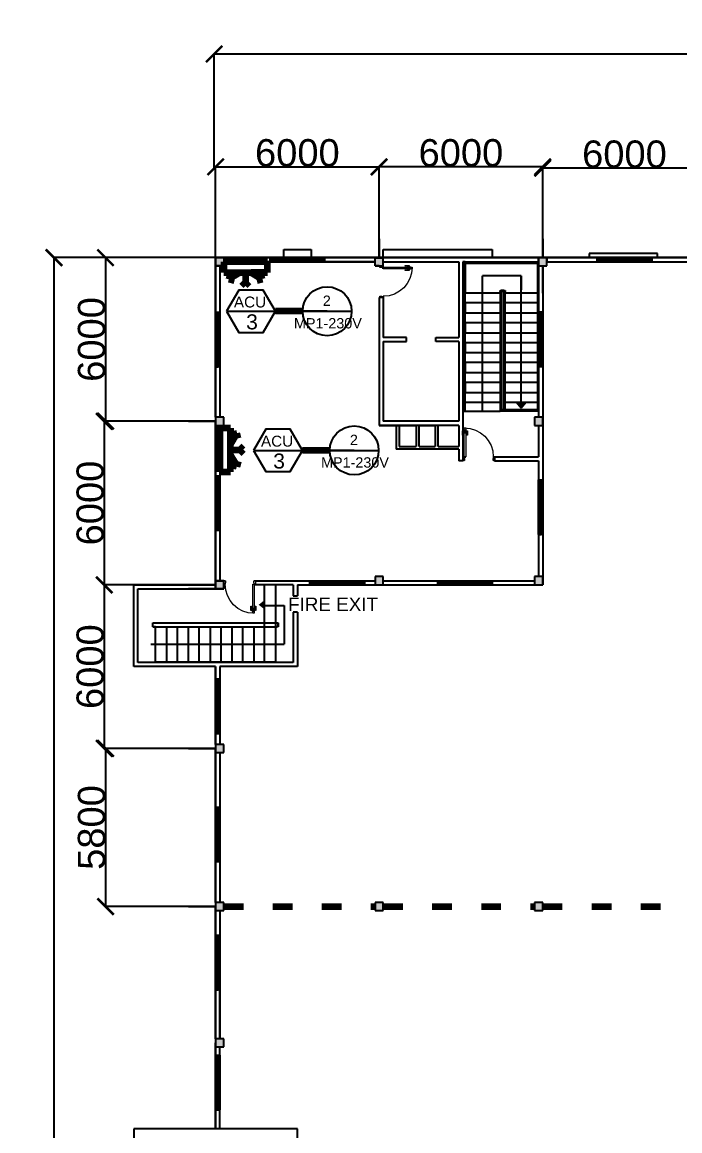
# Model space of a CAD drawing. Header units: millimetres. Extents: x 3339 to 2017737, y 4955 to 2748989.
# Drawn here: x 1580747 to 1604876, y 1700924 to 1741586 of the extents above; entities that cross this region are included whole.
import ezdxf

# ---------------------------------------------------------------- set-up
doc = ezdxf.new("R2010")
doc.units = ezdxf.units.MM
doc.header["$LTSCALE"] = 30
doc.linetypes.add('ACAD_ISO03W100', pattern=[30, 12, -18])
doc.layers.add('A-DETL-GENF', color=92, linetype='Continuous', lineweight=13)
doc.layers.add('A-DOOR', color=31, linetype='Continuous', lineweight=13)
doc.styles.get("Standard").update_dxf_attribs({"font": 'arial.ttf'})
doc.dimstyles.new('ISO-25', dxfattribs={"dimtxt": 1000, "dimasz": 600, "dimexe": 1.25, "dimexo": 0.625, "dimtad": 1, "dimtxsty": 'Standard', "dimblk": 'ARCHTICK', "dimcen": 2.5, "dimclrd": 4, "dimadec": 0, "dimazin": 0, "dimtfac": 1, "dimtmove": 0, "dimatfit": 3, "dimfxl": 1, "dimarcsym": 0})

# ---------------------------------------------------------------- blocks, each defined once
blk = doc.blocks.new('_ArchTick')
at = {"color": 0, "linetype": 'ByBlock', "const_width": 0.15}
blk.add_lwpolyline([(-0.5, -0.5), (0.5, 0.5)], dxfattribs=at)
blk = doc.blocks.new('*D423')
at = {"color": 0, "lineweight": -2, "transparency": 16777216}
for p, q in [((1587843, 1732949), (1581914, 1732949)), ((1587843, 1663149), (1581914, 1663149))]:
    blk.add_line(p, q, dxfattribs=at)
at = {"color": 4, "lineweight": -2, "transparency": 16777216}
blk.add_line((1581915, 1732949), (1581915, 1663149), dxfattribs=at)
at = {"layer": 'Defpoints', "color": 0, "transparency": 16777216}
for p in [(1587844, 1732949), (1581915, 1663149), (1587844, 1663149)]:
    blk.add_point(p, dxfattribs=at)
at = {"color": 4, "lineweight": -2, "transparency": 16777216, "xscale": 600, "yscale": 600, "zscale": 600}
for p, rotation in [((1581915, 1732949), 90), ((1581915, 1663149), 270)]:
    blk.add_blockref('_ArchTick', p, dxfattribs=dict(at, rotation=rotation))
at = {"color": 0, "transparency": 16777216, "insert": (1581404, 1698049), "char_height": 1000, "attachment_point": 5, "rotation": 90}
blk.add_mtext('69800', dxfattribs=at)
blk = doc.blocks.new('*D424')
at = {"color": 0, "lineweight": -2, "transparency": 16777216}
for p, q in [((1586843, 1714949), (1583807, 1714949)), ((1586843, 1709149), (1583807, 1709149))]:
    blk.add_line(p, q, dxfattribs=at)
at = {"color": 4, "lineweight": -2, "transparency": 16777216}
blk.add_line((1583808, 1714949), (1583808, 1709149), dxfattribs=at)
at = {"layer": 'Defpoints', "color": 0, "transparency": 16777216}
for p in [(1586844, 1714949), (1583808, 1709149), (1586844, 1709149)]:
    blk.add_point(p, dxfattribs=at)
at = {"color": 4, "lineweight": -2, "transparency": 16777216, "xscale": 600, "yscale": 600, "zscale": 600}
for p, rotation in [((1583808, 1714949), 90), ((1583808, 1709149), 270)]:
    blk.add_blockref('_ArchTick', p, dxfattribs=dict(at, rotation=rotation))
at = {"color": 0, "transparency": 16777216, "insert": (1583297, 1712049), "char_height": 1000, "attachment_point": 5, "rotation": 90}
blk.add_mtext('5800', dxfattribs=at)
blk = doc.blocks.new('*D425')
at = {"color": 0, "lineweight": -2, "transparency": 16777216}
for p, q in [((1587843, 1720949), (1583757, 1720949)), ((1587843, 1714949), (1583757, 1714949))]:
    blk.add_line(p, q, dxfattribs=at)
at = {"color": 4, "lineweight": -2, "transparency": 16777216}
blk.add_line((1583758, 1720949), (1583758, 1714949), dxfattribs=at)
at = {"layer": 'Defpoints', "color": 0, "transparency": 16777216}
for p in [(1587844, 1720949), (1583758, 1714949), (1587844, 1714949)]:
    blk.add_point(p, dxfattribs=at)
at = {"color": 4, "lineweight": -2, "transparency": 16777216, "xscale": 600, "yscale": 600, "zscale": 600}
for p, rotation in [((1583758, 1720949), 90), ((1583758, 1714949), 270)]:
    blk.add_blockref('_ArchTick', p, dxfattribs=dict(at, rotation=rotation))
at = {"color": 0, "transparency": 16777216, "insert": (1583247, 1717949), "char_height": 1000, "attachment_point": 5, "rotation": 90}
blk.add_mtext('6000', dxfattribs=at)
blk = doc.blocks.new('*D426')
at = {"color": 0, "lineweight": -2, "transparency": 16777216}
for p, q in [((1586843, 1726949), (1583757, 1726949)), ((1586843, 1720949), (1583757, 1720949))]:
    blk.add_line(p, q, dxfattribs=at)
at = {"color": 4, "lineweight": -2, "transparency": 16777216}
blk.add_line((1583758, 1726949), (1583758, 1720949), dxfattribs=at)
at = {"layer": 'Defpoints', "color": 0, "transparency": 16777216}
for p in [(1586844, 1726949), (1583758, 1720949), (1586844, 1720949)]:
    blk.add_point(p, dxfattribs=at)
at = {"color": 4, "lineweight": -2, "transparency": 16777216, "xscale": 600, "yscale": 600, "zscale": 600}
for p, rotation in [((1583758, 1726949), 90), ((1583758, 1720949), 270)]:
    blk.add_blockref('_ArchTick', p, dxfattribs=dict(at, rotation=rotation))
at = {"color": 0, "transparency": 16777216, "insert": (1583247, 1723949), "char_height": 1000, "attachment_point": 5, "rotation": 90}
blk.add_mtext('6000', dxfattribs=at)
blk = doc.blocks.new('*D427')
at = {"color": 0, "lineweight": -2, "transparency": 16777216}
for p, q in [((1587843, 1732949), (1583807, 1732949)), ((1587843, 1726949), (1583807, 1726949))]:
    blk.add_line(p, q, dxfattribs=at)
at = {"color": 4, "lineweight": -2, "transparency": 16777216}
blk.add_line((1583808, 1732949), (1583808, 1726949), dxfattribs=at)
at = {"layer": 'Defpoints', "color": 0, "transparency": 16777216}
for p in [(1587844, 1732949), (1583808, 1726949), (1587844, 1726949)]:
    blk.add_point(p, dxfattribs=at)
at = {"color": 4, "lineweight": -2, "transparency": 16777216, "xscale": 600, "yscale": 600, "zscale": 600}
for p, rotation in [((1583808, 1732949), 90), ((1583808, 1726949), 270)]:
    blk.add_blockref('_ArchTick', p, dxfattribs=dict(at, rotation=rotation))
at = {"color": 0, "transparency": 16777216, "insert": (1583297, 1729949), "char_height": 1000, "attachment_point": 5, "rotation": 90}
blk.add_mtext('6000', dxfattribs=at)
blk = doc.blocks.new('*D428')
at = {"color": 0, "lineweight": -2, "transparency": 16777216}
for p, q in [((1587844, 1732950), (1587844, 1736280)), ((1593844, 1732950), (1593844, 1736280))]:
    blk.add_line(p, q, dxfattribs=at)
at = {"color": 4, "lineweight": -2, "transparency": 16777216}
blk.add_line((1587844, 1736279), (1593844, 1736279), dxfattribs=at)
at = {"layer": 'Defpoints', "color": 0, "transparency": 16777216}
for p in [(1593844, 1736279), (1587844, 1732949), (1593844, 1732949)]:
    blk.add_point(p, dxfattribs=at)
at = {"color": 4, "lineweight": -2, "transparency": 16777216, "xscale": 600, "yscale": 600, "zscale": 600, "rotation": 180}
blk.add_blockref('_ArchTick', (1587844, 1736279), dxfattribs=at)
at = {"color": 4, "lineweight": -2, "transparency": 16777216, "xscale": 600, "yscale": 600, "zscale": 600}
blk.add_blockref('_ArchTick', (1593844, 1736279), dxfattribs=at)
at = {"color": 0, "transparency": 16777216, "insert": (1590844, 1736790), "char_height": 1000, "attachment_point": 5}
blk.add_mtext('6000', dxfattribs=at)
blk = doc.blocks.new('*D429')
at = {"color": 0, "lineweight": -2, "transparency": 16777216}
for p, q in [((1593844, 1733645), (1593844, 1736280)), ((1599844, 1733645), (1599844, 1736280))]:
    blk.add_line(p, q, dxfattribs=at)
at = {"color": 4, "lineweight": -2, "transparency": 16777216}
blk.add_line((1599844, 1736279), (1593844, 1736279), dxfattribs=at)
at = {"layer": 'Defpoints', "color": 0, "transparency": 16777216}
for p in [(1593844, 1736279), (1593844, 1733645), (1599844, 1733645)]:
    blk.add_point(p, dxfattribs=at)
at = {"color": 4, "lineweight": -2, "transparency": 16777216, "xscale": 600, "yscale": 600, "zscale": 600, "rotation": 180}
blk.add_blockref('_ArchTick', (1593844, 1736279), dxfattribs=at)
at = {"color": 4, "lineweight": -2, "transparency": 16777216, "xscale": 600, "yscale": 600, "zscale": 600}
blk.add_blockref('_ArchTick', (1599844, 1736279), dxfattribs=at)
at = {"color": 0, "transparency": 16777216, "insert": (1596844, 1736790), "char_height": 1000, "attachment_point": 5}
blk.add_mtext('6000', dxfattribs=at)
blk = doc.blocks.new('*D430')
at = {"color": 0, "lineweight": -2, "transparency": 16777216}
for p, q in [((1599844, 1733645), (1599844, 1736230)), ((1605844, 1733645), (1605844, 1736230))]:
    blk.add_line(p, q, dxfattribs=at)
at = {"color": 4, "lineweight": -2, "transparency": 16777216}
blk.add_line((1605844, 1736229), (1599844, 1736229), dxfattribs=at)
at = {"layer": 'Defpoints', "color": 0, "transparency": 16777216}
for p in [(1599844, 1736229), (1599844, 1733645), (1605844, 1733645)]:
    blk.add_point(p, dxfattribs=at)
at = {"color": 4, "lineweight": -2, "transparency": 16777216, "xscale": 600, "yscale": 600, "zscale": 600, "rotation": 180}
blk.add_blockref('_ArchTick', (1599844, 1736229), dxfattribs=at)
at = {"color": 4, "lineweight": -2, "transparency": 16777216, "xscale": 600, "yscale": 600, "zscale": 600}
blk.add_blockref('_ArchTick', (1605844, 1736229), dxfattribs=at)
at = {"color": 0, "transparency": 16777216, "insert": (1602844, 1736740), "char_height": 1000, "attachment_point": 5}
blk.add_mtext('6000', dxfattribs=at)
blk = doc.blocks.new('*D244')
at = {"color": 0, "lineweight": -2, "transparency": 16777216}
for p, q in [((1587794, 1736230), (1587794, 1740420)), ((1631794, 1736181), (1631794, 1740420))]:
    blk.add_line(p, q, dxfattribs=at)
at = {"color": 4, "lineweight": -2, "transparency": 16777216}
blk.add_line((1587794, 1740419), (1631794, 1740419), dxfattribs=at)
at = {"layer": 'Defpoints', "color": 0, "transparency": 16777216}
for p in [(1631794, 1740419), (1587794, 1736229), (1631794, 1736180)]:
    blk.add_point(p, dxfattribs=at)
at = {"color": 4, "lineweight": -2, "transparency": 16777216, "xscale": 600, "yscale": 600, "zscale": 600, "rotation": 180}
blk.add_blockref('_ArchTick', (1587794, 1740419), dxfattribs=at)
at = {"color": 4, "lineweight": -2, "transparency": 16777216, "xscale": 600, "yscale": 600, "zscale": 600}
blk.add_blockref('_ArchTick', (1631794, 1740419), dxfattribs=at)
at = {"color": 0, "transparency": 16777216, "insert": (1609794, 1740930), "char_height": 1000, "attachment_point": 5}
blk.add_mtext('44000', dxfattribs=at)
blk = doc.blocks.new('D4')
at = {"layer": 'A-DETL-GENF'}
for p, q in [((-1072, -29), (-1072, -112)), ((-1052, -29), (-1072, -29)), ((-1060, -41), (-1072, -30)), ((-1072, -112), (-1060, -112)), ((-1059, -112), (-1072, -112)), ((-1072, -112), (-1072, -150)), ((-1072, -150), (-1059, -150)), ((-1060, -112), (-1060, -41)), ((-1060, -41), (-1052, -41)), ((-1059, -150), (-1059, -112)), ((-1059, -115), (-1059, -147)), ((-1027, -115), (-1059, -115)), ((-1059, -147), (-1027, -147)), ((-1052, -41), (-1052, -29)), ((-1021, -74), (-1027, -80)), ((-1027, -80), (-1027, -182)), ((-1027, -147), (-1027, -115)), ((-1027, -182), (-1021, -188)), ((-1021, -188), (-1021, -74)), ((-974, -80), (-981, -74)), ((-981, -74), (-981, -188)), ((-981, -188), (-974, -182)), ((-974, -182), (-974, -80)), ((-943, -115), (-974, -115)), ((-974, -115), (-974, -147)), ((-974, -147), (-943, -147)), ((-930, -29), (-949, -29)), ((-949, -29), (-949, -41)), ((-949, -41), (-941, -41)), ((-943, -112), (-943, -150)), ((-930, -112), (-943, -112)), ((-943, -147), (-943, -115)), ((-943, -150), (-930, -150)), ((-941, -41), (-930, -30)), ((-941, -41), (-941, -112)), ((-941, -112), (-930, -112)), ((-930, -112), (-930, -29)), ((-930, -150), (-930, -112))]:
    blk.add_line(p, q, dxfattribs=at)
at = {"layer": 'A-DOOR', "lineweight": 18}
for p, q in [((-1059, 683), (-1024, 683)), ((-1014, 683), (-1059, 683)), ((-1059, 683), (-1059, 583)), ((-1024, 583), (-1024, 626)), ((-1024, 626), (-1014, 626)), ((-1014, 626), (-1014, 683)), ((-169, 683), (-214, 683)), ((-214, 683), (-214, 626)), ((-214, 626), (-204, 626)), ((-204, 683), (-169, 683)), ((-204, 626), (-204, 583)), ((-169, 583), (-169, 683)), ((-1059, 583), (-1024, 583)), ((-981, 583), (-1021, 583)), ((-1021, 583), (-1021, -231)), ((-981, -231), (-981, 583)), ((-204, 583), (-169, 583)), ((-1021, -231), (-981, -231))]:
    blk.add_line(p, q, dxfattribs=at)
at = {"layer": 'A-DOOR'}
blk.add_arc((-1021, 583), 814, 270, 0, dxfattribs=at)

msp = doc.modelspace()

# ---------------------------------------------------------------- hatches: boundary and pattern name
at = {"true_color": 0xf8d731}
h = msp.add_hatch(color=40, dxfattribs=at)
h.dxf.hatch_style = 1
h.paths.add_polyline_path([(1588144.084, 1732948.947), (1587844.084, 1732948.947), (1587844.084, 1732648.947), (1588144.084, 1732648.947)])
h.paths.add_polyline_path([(1588144.084, 1727098.947), (1587844.084, 1727098.947), (1587844.084, 1726948.947), (1587844.084, 1726798.947), (1588144.084, 1726798.947)])
h.paths.add_polyline_path([(1593994.084, 1732944.852), (1593694.084, 1732944.852), (1593694.084, 1732644.852), (1593844.084, 1732644.852), (1593994.084, 1732644.852)])
h.paths.add_polyline_path([(1599994.084, 1732948.947), (1599844.084, 1732948.947), (1599694.084, 1732948.947), (1599694.084, 1732798.947), (1599694.084, 1732648.947), (1599994.084, 1732648.947)])
h.paths.add_polyline_path([(1599844.084, 1727098.947), (1599694.084, 1727098.947), (1599544.084, 1727098.947), (1599544.084, 1726798.947), (1599694.084, 1726798.947), (1599844.084, 1726798.947)])
h.paths.add_polyline_path([(1599844.084, 1721248.947), (1599694.084, 1721248.947), (1599544.084, 1721248.947), (1599544.084, 1721098.947), (1599544.084, 1720948.947), (1599844.084, 1720948.947)])
h.paths.add_polyline_path([(1593994.084, 1721248.947), (1593844.084, 1721248.947), (1593694.084, 1721248.947), (1593694.084, 1721098.947), (1593694.084, 1720948.947), (1593994.084, 1720948.947)])
h.paths.add_polyline_path([(1588144.084, 1721098.947), (1587844.084, 1721098.947), (1587844.084, 1720948.947), (1587844.084, 1720798.947), (1588144.084, 1720798.947)])
at = {"true_color": 0xcd2027}
h = msp.add_hatch(color=242, dxfattribs=at)
h.dxf.hatch_style = 1
h.paths.add_polyline_path([(1599057.035, 1727474.245), (1599057.035, 1727425.673), (1599227.035, 1727639.388), (1599057.035, 1727639.388)])
h.paths.add_polyline_path([(1599057.035, 1727425.673), (1599057.035, 1727474.245), (1599057.035, 1727639.388), (1598887.035, 1727639.388)])
h = msp.add_hatch(color=242, dxfattribs=at)
h.dxf.hatch_style = 1
h.paths.add_polyline_path([(1589472.793, 1720217.82), (1589424.221, 1720217.82), (1589637.935, 1720387.82), (1589637.935, 1720217.82)])
h.paths.add_polyline_path([(1589424.221, 1720217.82), (1589472.793, 1720217.82), (1589637.935, 1720217.82), (1589637.935, 1720047.82)])
at = {"true_color": 0xf8d731}
h = msp.add_hatch(color=40, dxfattribs=at)
h.dxf.hatch_style = 1
h.paths.add_polyline_path([(1588144.084, 1715098.947), (1587844.084, 1715098.947), (1587844.084, 1714948.947), (1587844.084, 1714798.947), (1588144.084, 1714798.947)])
h.paths.add_polyline_path([(1588144.084, 1709298.947), (1587844.084, 1709298.947), (1587844.084, 1709148.947), (1587844.084, 1708998.947), (1588144.084, 1708998.947)])
h.paths.add_polyline_path([(1588144.084, 1704298.947), (1587844.084, 1704298.947), (1587844.084, 1704148.947), (1587844.084, 1703998.947), (1588144.084, 1703998.947)])
h = msp.add_hatch(color=40, dxfattribs=at)
h.dxf.hatch_style = 1
h.paths.add_polyline_path([(1593994.084, 1709298.947), (1593844.084, 1709298.947), (1593694.084, 1709298.947), (1593694.084, 1709148.947), (1593694.084, 1708998.947), (1593994.084, 1708998.947)])
h.paths.add_polyline_path([(1599844.084, 1709298.947), (1599694.084, 1709298.947), (1599544.084, 1709298.947), (1599544.084, 1709148.947), (1599544.084, 1708998.947), (1599844.084, 1708998.947)])
h.paths.add_polyline_path([(1605994.084, 1709298.947), (1605844.084, 1709298.947), (1605694.084, 1709298.947), (1605694.084, 1709148.947), (1605694.084, 1708998.947), (1605994.084, 1708998.947)])
h.paths.add_polyline_path([(1611994.084, 1709298.947), (1611844.084, 1709298.947), (1611694.084, 1709298.947), (1611694.084, 1709148.947), (1611694.084, 1708998.947), (1611994.084, 1708998.947)])
h.paths.add_polyline_path([(1617994.084, 1709298.947), (1617844.084, 1709298.947), (1617694.084, 1709298.947), (1617694.084, 1709148.947), (1617694.084, 1708998.947), (1617994.084, 1708998.947)])
h.paths.add_polyline_path([(1624994.084, 1709298.947), (1624844.084, 1709298.947), (1624694.084, 1709298.947), (1624694.084, 1709148.947), (1624694.084, 1708998.947), (1624994.084, 1708998.947)])

# ---------------------------------------------------------------- linework, layer by layer
for p, q in [((1593844.084, 1732944.852), (1593844.084, 1733644.852)), ((1593844.084, 1733644.852), (1593844.084, 1732944.852)), ((1599844.084, 1732948.947), (1599844.084, 1733644.852)), ((1599844.084, 1733644.852), (1599844.084, 1732948.947)), ((1590344.084, 1732948.947), (1590344.084, 1733248.947)), ((1590344.084, 1733248.947), (1591344.084, 1733248.947)), ((1591344.084, 1733248.947), (1591344.084, 1732948.947)), ((1593994.084, 1732948.947), (1593994.084, 1733248.947)), ((1593994.084, 1733248.947), (1597994.084, 1733248.947)), ((1597994.084, 1733248.947), (1597994.084, 1732948.947)), ((1604052.521, 1733098.876), (1601552.521, 1733098.876)), ((1601552.521, 1733098.876), (1601552.521, 1732948.876)), ((1604052.521, 1732948.876), (1604052.521, 1733098.876)), ((1587844.084, 1732948.947), (1587844.084, 1720798.947)), ((1631844.084, 1732948.947), (1587844.084, 1732948.947)), ((1587844.084, 1732948.947), (1587844.084, 1726948.947)), ((1587844.084, 1727098.947), (1587844.084, 1732948.947)), ((1587844.084, 1732948.947), (1588144.084, 1732948.947)), ((1587844.084, 1732948.947), (1631844.084, 1732948.947)), ((1587844.084, 1732948.947), (1587844.084, 1730948.947)), ((1587844.084, 1732948.947), (1589844.084, 1732948.947)), ((1587844.084, 1732948.947), (1590344.084, 1732948.947)), ((1588144.084, 1732648.947), (1587844.084, 1732648.947)), ((1587844.084, 1732644.852), (1587994.084, 1732644.852)), ((1587844.084, 1732644.852), (1587994.084, 1732644.852)), ((1587994.084, 1732648.947), (1587994.084, 1727098.947)), ((1588144.084, 1732948.947), (1588144.084, 1732648.947)), ((1593694.084, 1732798.947), (1588144.084, 1732798.947)), ((1588144.084, 1732798.947), (1593694.084, 1732798.947)), ((1589844.084, 1732948.947), (1589844.084, 1732798.947)), ((1591344.084, 1732948.947), (1590344.084, 1732948.947)), ((1593694.084, 1732644.852), (1593694.084, 1732944.852)), ((1593694.084, 1732944.852), (1593994.084, 1732944.852)), ((1593694.084, 1732644.852), (1593994.084, 1732644.852)), ((1593694.084, 1732644.852), (1593844.084, 1732644.852)), ((1593844.084, 1732644.852), (1593694.084, 1732644.852)), ((1593844.084, 1732644.852), (1593694.084, 1732644.852)), ((1593844.084, 1732948.947), (1596919.084, 1732948.947)), ((1593844.084, 1732644.852), (1593994.084, 1732644.852)), ((1593994.084, 1732542.999), (1593994.084, 1732948.947)), ((1593994.084, 1732798.947), (1596769.084, 1732798.947)), ((1596769.084, 1732794.852), (1596769.084, 1732798.947)), ((1596769.084, 1732794.852), (1596769.084, 1730023.947)), ((1596919.084, 1732798.947), (1599694.084, 1732798.947)), ((1596919.084, 1732798.947), (1596919.084, 1729948.947)), ((1596969.084, 1732798.947), (1596919.084, 1732798.947)), ((1596919.084, 1732794.852), (1596919.084, 1725644.852)), ((1596919.084, 1732794.852), (1596919.084, 1725644.852)), ((1599694.084, 1731644.852), (1599694.084, 1732948.947)), ((1599694.084, 1732948.947), (1599694.084, 1732648.947)), ((1599994.084, 1732948.947), (1599694.084, 1732948.947)), ((1599694.084, 1732948.947), (1599694.084, 1732798.947)), ((1599694.084, 1732644.852), (1599694.084, 1732798.947)), ((1599694.084, 1732648.947), (1599994.084, 1732648.947)), ((1599994.084, 1732948.947), (1599844.084, 1732948.947)), ((1599844.084, 1731644.852), (1599844.084, 1732648.947)), ((1599844.084, 1732648.947), (1599844.084, 1732644.852)), ((1599844.084, 1732648.947), (1599844.084, 1726948.947)), ((1599844.084, 1732648.947), (1599844.084, 1730948.947)), ((1599844.084, 1732644.852), (1599844.084, 1731644.852)), ((1599994.084, 1732648.947), (1599994.084, 1732948.947)), ((1599994.084, 1732798.947), (1599994.084, 1732948.947)), ((1599994.084, 1732948.947), (1599994.084, 1732798.947)), ((1599994.084, 1732948.947), (1601844.084, 1732948.947)), ((1599994.084, 1732798.947), (1605694.084, 1732798.947)), ((1601552.521, 1732948.876), (1604052.521, 1732948.876)), ((1601552.521, 1732948.876), (1601552.521, 1732948.876)), ((1601844.084, 1732948.947), (1601844.084, 1732798.947)), ((1593844.084, 1731482.693), (1593844.084, 1726798.947)), ((1593844.084, 1731482.693), (1593844.084, 1729944.852)), ((1593994.084, 1731482.693), (1593844.084, 1731482.693)), ((1593994.084, 1731532.313), (1593994.084, 1730019.852)), ((1599694.084, 1731644.852), (1599694.084, 1727098.947)), ((1599844.084, 1731644.852), (1599844.084, 1720948.947)), ((1588245.474, 1730983.499), (1590039.064, 1730983.499)), ((1591935.334, 1730983.499), (1591035.334, 1730983.499)), ((1591035.334, 1730983.499), (1592835.334, 1730983.499)), ((1591935.334, 1730983.499), (1591935.334, 1730983.499)), ((1587844.084, 1730948.947), (1587994.084, 1730948.947)), ((1599844.084, 1730948.947), (1599694.084, 1730948.947)), ((1591935.334, 1730087.229), (1591935.334, 1730083.499)), ((1593844.084, 1730019.852), (1593844.084, 1729869.852)), ((1594844.084, 1730019.852), (1593994.084, 1730019.852)), ((1593994.084, 1729869.852), (1593994.084, 1726948.947)), ((1593994.084, 1729869.852), (1594844.084, 1729869.852)), ((1594844.084, 1729944.852), (1594844.084, 1730019.852)), ((1594844.084, 1729869.852), (1594844.084, 1730019.852)), ((1595919.084, 1729948.947), (1595919.084, 1730023.947)), ((1595919.084, 1730023.947), (1596769.084, 1730023.947)), ((1595919.084, 1729873.947), (1595919.084, 1730023.947)), ((1596769.084, 1729873.947), (1595919.084, 1729873.947)), ((1596769.084, 1729873.947), (1596769.084, 1726948.947)), ((1596919.084, 1730023.947), (1596919.084, 1729873.947)), ((1587844.084, 1726948.947), (1586844.084, 1726948.947)), ((1586844.084, 1726948.947), (1587844.084, 1726948.947)), ((1588144.084, 1727098.947), (1587844.084, 1727098.947)), ((1587844.084, 1726948.947), (1587844.084, 1720948.947)), ((1587844.084, 1720798.947), (1587844.084, 1726948.947)), ((1587844.084, 1726948.947), (1587844.084, 1726798.947)), ((1588144.084, 1726798.947), (1588144.084, 1727098.947)), ((1596769.084, 1726948.947), (1593994.084, 1726948.947)), ((1599544.084, 1727098.947), (1599544.084, 1726798.947)), ((1599844.084, 1727098.947), (1599544.084, 1727098.947)), ((1599544.084, 1727098.947), (1599544.084, 1726948.947)), ((1599844.084, 1727098.947), (1599694.084, 1727098.947)), ((1599844.084, 1726798.947), (1599844.084, 1727098.947)), ((1599844.084, 1726948.947), (1599844.084, 1727098.947)), ((1587844.084, 1726798.947), (1588144.084, 1726798.947)), ((1587994.084, 1726798.947), (1587994.084, 1721098.947)), ((1596769.084, 1726798.947), (1593844.084, 1726798.947)), ((1593844.084, 1726798.947), (1594574.084, 1726798.947)), ((1594574.084, 1726798.947), (1594464.084, 1726798.947)), ((1594464.084, 1726798.947), (1594464.084, 1725928.876)), ((1594574.084, 1726798.947), (1594574.084, 1726028.947)), ((1594574.084, 1726798.947), (1595204.084, 1726798.947)), ((1595204.084, 1726798.947), (1595204.084, 1726028.947)), ((1595314.084, 1726028.947), (1595314.084, 1726798.947)), ((1595314.084, 1726798.947), (1595904.084, 1726798.947)), ((1595904.084, 1726798.947), (1595904.084, 1726028.947)), ((1596014.084, 1726028.947), (1596014.084, 1726798.947)), ((1596769.084, 1726798.947), (1596769.084, 1726028.947)), ((1599544.084, 1726798.947), (1599844.084, 1726798.947)), ((1599694.084, 1726798.947), (1599694.084, 1725644.852)), ((1599694.084, 1726798.947), (1599694.084, 1725644.852)), ((1589239.314, 1725879.671), (1591032.904, 1725879.671)), ((1592929.174, 1725879.671), (1592029.174, 1725879.671)), ((1592029.174, 1725879.671), (1593829.174, 1725879.671)), ((1592929.174, 1725879.671), (1592929.174, 1725879.671)), ((1594494.084, 1725928.947), (1594464.084, 1725928.876)), ((1596769.084, 1725928.947), (1594494.084, 1725928.947)), ((1594574.084, 1726028.947), (1595204.084, 1726028.947)), ((1595314.084, 1726028.947), (1595904.084, 1726028.947)), ((1596014.084, 1726028.947), (1596764.084, 1726028.947)), ((1596764.084, 1726028.947), (1596769.084, 1726028.947)), ((1596769.084, 1725928.947), (1596769.084, 1725494.852)), ((1596919.084, 1725494.852), (1596769.084, 1725494.852)), ((1596919.084, 1725644.852), (1597020.936, 1725644.852)), ((1596919.084, 1725644.852), (1596969.084, 1725644.852)), ((1596919.084, 1725644.852), (1596919.084, 1725494.852)), ((1598031.622, 1725644.852), (1599694.084, 1725644.852)), ((1598081.243, 1725644.852), (1598081.243, 1725494.852)), ((1598081.243, 1725494.852), (1599694.084, 1725494.852)), ((1599694.084, 1725494.852), (1599694.084, 1721248.947)), ((1599694.084, 1725494.852), (1599694.084, 1724798.947)), ((1592929.174, 1724983.401), (1592929.174, 1724979.671)), ((1599694.084, 1724798.947), (1599844.084, 1724798.947)), ((1587844.084, 1720948.947), (1587844.084, 1722948.947)), ((1587844.084, 1722948.947), (1587994.084, 1722948.947)), ((1593694.084, 1721248.947), (1593694.084, 1720948.947)), ((1593994.084, 1721248.947), (1593694.084, 1721248.947)), ((1593694.084, 1721248.947), (1593694.084, 1721098.947)), ((1593994.084, 1721248.947), (1593844.084, 1721248.947)), ((1593994.084, 1720948.947), (1593994.084, 1721248.947)), ((1593994.084, 1721098.947), (1593994.084, 1721248.947)), ((1599544.084, 1721248.947), (1599544.084, 1720948.947)), ((1599844.084, 1721248.947), (1599544.084, 1721248.947)), ((1599544.084, 1721248.947), (1599544.084, 1721098.947)), ((1599844.084, 1721248.947), (1599694.084, 1721248.947)), ((1599844.084, 1720948.947), (1599844.084, 1721248.947)), ((1599844.084, 1721098.947), (1599844.084, 1721248.947)), ((1584844.084, 1717948.947), (1584844.084, 1720948.947)), ((1584844.084, 1720948.947), (1586844.084, 1720948.947)), ((1586844.084, 1720948.947), (1587844.084, 1720948.947)), ((1587844.084, 1720948.947), (1586844.084, 1720948.947)), ((1588144.084, 1721098.947), (1587844.084, 1721098.947)), ((1588144.084, 1721098.947), (1587844.084, 1721098.947)), ((1587844.084, 1721098.947), (1587844.084, 1720798.947)), ((1587844.084, 1721098.947), (1588144.084, 1721098.947)), ((1587844.084, 1720948.947), (1587844.084, 1720798.947)), ((1587844.084, 1720798.947), (1587844.084, 1720948.947)), ((1587844.084, 1720948.947), (1587844.084, 1720798.947)), ((1588144.084, 1720798.947), (1588144.084, 1721098.947)), ((1590694.084, 1720948.947), (1589260.54, 1720948.947)), ((1589306.243, 1721098.947), (1590694.084, 1721098.947)), ((1590694.084, 1721098.947), (1593694.084, 1721098.947)), ((1590694.084, 1721098.947), (1593694.084, 1721098.947)), ((1590694.084, 1720948.947), (1590694.084, 1720548.947)), ((1590694.084, 1720948.947), (1590694.084, 1720548.947)), ((1590844.084, 1720948.947), (1599844.084, 1720948.947)), ((1590844.084, 1720948.947), (1590844.084, 1720548.947)), ((1590844.084, 1720948.947), (1591304.084, 1720948.947)), ((1591304.084, 1720948.947), (1591304.084, 1721098.947)), ((1593694.084, 1720948.947), (1593994.084, 1720948.947)), ((1593994.084, 1721098.947), (1599544.084, 1721098.947)), ((1593994.084, 1720948.947), (1595994.084, 1720948.947)), ((1595994.084, 1720948.947), (1595994.084, 1721098.947)), ((1599544.084, 1720948.947), (1599844.084, 1720948.947)), ((1584994.084, 1718098.947), (1584994.084, 1720798.947)), ((1584994.084, 1720798.947), (1586844.084, 1720798.947)), ((1588144.084, 1720798.947), (1586844.084, 1720798.947)), ((1586844.084, 1720798.947), (1587844.084, 1720798.947)), ((1587844.084, 1720798.947), (1588144.084, 1720798.947)), ((1590694.084, 1720548.947), (1590844.084, 1720548.947)), ((1590694.084, 1719948.947), (1590694.084, 1718098.947)), ((1590844.084, 1719948.947), (1590694.084, 1719948.947)), ((1590844.084, 1719948.947), (1590844.084, 1717948.947)), ((1590694.084, 1718098.947), (1584994.084, 1718098.947)), ((1587844.084, 1717948.947), (1584844.084, 1717948.947)), ((1587844.084, 1717948.947), (1587844.084, 1700998.947)), ((1587844.084, 1717948.947), (1587844.084, 1714948.947)), ((1587844.084, 1715098.947), (1587844.084, 1717948.947)), ((1587994.084, 1717948.947), (1587994.084, 1715098.947)), ((1590844.084, 1717948.947), (1587994.084, 1717948.947)), ((1587844.084, 1715098.947), (1587844.084, 1715498.947)), ((1587844.084, 1715498.947), (1587994.084, 1715498.947)), ((1587844.084, 1714948.947), (1586844.084, 1714948.947)), ((1586844.084, 1714948.947), (1587844.084, 1714948.947)), ((1588144.084, 1715098.947), (1587844.084, 1715098.947)), ((1587844.084, 1714948.947), (1587844.084, 1709148.947)), ((1587844.084, 1709298.947), (1587844.084, 1714948.947)), ((1587844.084, 1714948.947), (1587844.084, 1714798.947)), ((1587844.084, 1714798.947), (1588144.084, 1714798.947)), ((1587994.084, 1714798.947), (1587994.084, 1709298.947)), ((1588144.084, 1714798.947), (1588144.084, 1715098.947)), ((1587844.084, 1709298.947), (1587844.084, 1710798.947)), ((1587844.084, 1710798.947), (1587994.084, 1710798.947)), ((1587844.084, 1709148.947), (1586844.084, 1709148.947)), ((1586844.084, 1709148.947), (1587844.084, 1709148.947)), ((1588144.084, 1709298.947), (1587844.084, 1709298.947)), ((1587844.084, 1709148.947), (1587844.084, 1704148.947)), ((1587844.084, 1704298.947), (1587844.084, 1709148.947)), ((1587844.084, 1709148.947), (1587844.084, 1708998.947)), ((1588144.084, 1708998.947), (1588144.084, 1709298.947)), ((1593694.084, 1709298.947), (1593694.084, 1708998.947)), ((1593994.084, 1709298.947), (1593694.084, 1709298.947)), ((1593694.084, 1709298.947), (1593694.084, 1709148.947)), ((1593994.084, 1709298.947), (1593844.084, 1709298.947)), ((1593994.084, 1708998.947), (1593994.084, 1709298.947)), ((1593994.084, 1709148.947), (1593994.084, 1709298.947)), ((1599544.084, 1709298.947), (1599544.084, 1708998.947)), ((1599844.084, 1709298.947), (1599544.084, 1709298.947)), ((1599544.084, 1709298.947), (1599544.084, 1709148.947)), ((1599844.084, 1709298.947), (1599694.084, 1709298.947)), ((1599844.084, 1708998.947), (1599844.084, 1709298.947)), ((1599844.084, 1709148.947), (1599844.084, 1709298.947)), ((1587844.084, 1708998.947), (1588144.084, 1708998.947)), ((1587994.084, 1708998.947), (1587994.084, 1704298.947)), ((1593694.084, 1708998.947), (1593994.084, 1708998.947)), ((1599544.084, 1708998.947), (1599844.084, 1708998.947)), ((1587844.084, 1704298.947), (1587844.084, 1706298.947)), ((1587994.084, 1706098.947), (1587844.084, 1706098.947)), ((1587994.084, 1704298.947), (1587994.084, 1706098.947)), ((1588144.084, 1704298.947), (1587844.084, 1704298.947)), ((1587844.084, 1704148.947), (1587844.084, 1700998.947)), ((1587844.084, 1700998.947), (1587844.084, 1704148.947)), ((1587844.084, 1700998.947), (1587844.084, 1704148.947)), ((1587844.084, 1704148.947), (1587844.084, 1703998.947)), ((1588144.084, 1703998.947), (1588144.084, 1704298.947)), ((1587844.084, 1703998.947), (1588144.084, 1703998.947)), ((1587994.084, 1700998.947), (1587994.084, 1703998.947)), ((1587844.084, 1700998.947), (1587844.084, 1701698.947)), ((1587844.084, 1701698.947), (1587994.084, 1701698.947)), ((1590844.084, 1700998.947), (1584844.084, 1700998.947)), ((1584844.084, 1700998.947), (1584844.084, 1697998.947)), ((1590844.084, 1698148.947), (1590844.084, 1700998.947))]:
    msp.add_line(p, q)
at = {"lineweight": 211, "ltscale": 5}
for p, q in [((1588144.084, 1732798.947), (1588144.084, 1732398.947)), ((1589744.084, 1732798.947), (1588144.084, 1732798.947)), ((1589744.084, 1732398.947), (1589744.084, 1732798.947)), ((1588144.084, 1732398.947), (1589744.084, 1732398.947)), ((1588144.084, 1732398.947), (1588944.084, 1732398.947)), ((1588144.084, 1732398.947), (1588644.084, 1732398.947)), ((1588144.084, 1732398.947), (1588744.084, 1732398.947)), ((1588340.59, 1732165.989), (1588389.314, 1732347.833)), ((1588455.874, 1732232.549), (1588340.59, 1732165.989)), ((1588744.084, 1732398.947), (1588455.874, 1732232.549)), ((1588944.084, 1732398.947), (1588944.084, 1732066.151)), ((1589144.084, 1732398.947), (1589432.294, 1732232.549)), ((1589744.084, 1732398.947), (1589144.084, 1732398.947)), ((1589744.084, 1732398.947), (1589244.084, 1732398.947)), ((1589432.294, 1732232.549), (1589547.578, 1732165.989)), ((1589547.578, 1732165.989), (1589498.853, 1732347.833)), ((1588340.59, 1732165.989), (1588522.433, 1732117.265)), ((1588522.433, 1732117.265), (1588340.59, 1732165.989)), ((1588944.084, 1731933.032), (1588810.965, 1732066.151)), ((1588810.965, 1732066.151), (1588944.084, 1731933.032)), ((1588944.084, 1732066.151), (1588944.084, 1731933.032)), ((1588944.084, 1731933.032), (1589077.202, 1732066.151)), ((1589547.578, 1732165.989), (1589365.734, 1732117.265)), ((1589365.734, 1732117.265), (1589547.578, 1732165.989)), ((1591039.064, 1730983.499), (1590039.064, 1730983.499)), ((1587994.084, 1726798.947), (1587994.084, 1726598.947)), ((1587994.084, 1726798.947), (1587994.084, 1726698.947)), ((1588394.084, 1726698.947), (1587994.084, 1726698.947)), ((1587994.084, 1726698.947), (1587994.084, 1725098.947)), ((1588394.084, 1725098.947), (1588394.084, 1726698.947)), ((1588394.084, 1726698.947), (1588394.084, 1726098.947)), ((1588394.084, 1726098.947), (1588560.482, 1726387.157)), ((1588627.041, 1726502.441), (1588445.198, 1726453.716)), ((1588560.482, 1726387.157), (1588627.041, 1726502.441)), ((1588675.766, 1726320.598), (1588627.041, 1726502.441)), ((1588394.084, 1725898.947), (1588726.88, 1725898.947)), ((1588394.084, 1725098.947), (1588394.084, 1725898.947)), ((1588394.084, 1725698.947), (1588560.482, 1725410.737)), ((1588859.998, 1725898.947), (1588726.88, 1726032.065)), ((1588726.88, 1725898.947), (1588859.998, 1725898.947)), ((1588859.998, 1725898.947), (1588726.88, 1725765.828)), ((1588726.88, 1725765.828), (1588859.998, 1725898.947)), ((1592032.904, 1725879.671), (1591032.904, 1725879.671)), ((1588627.041, 1725295.453), (1588445.198, 1725344.178)), ((1588560.482, 1725410.737), (1588627.041, 1725295.453)), ((1588627.041, 1725295.453), (1588675.766, 1725477.296)), ((1588675.766, 1725477.296), (1588627.041, 1725295.453)), ((1587994.084, 1725098.947), (1588394.084, 1725098.947))]:
    msp.add_line(p, q, dxfattribs=at)
at = {"color": 9, "true_color": 0xafd9aa}
for p, q in [((1589844.084, 1732798.947), (1589844.084, 1732948.947)), ((1589844.084, 1732948.947), (1591844.084, 1732948.947)), ((1591844.084, 1732898.947), (1589844.084, 1732898.947)), ((1589844.084, 1732898.947), (1589844.084, 1732848.947)), ((1589844.084, 1732848.947), (1591844.084, 1732848.947)), ((1590844.084, 1732798.947), (1589844.084, 1732798.947)), ((1591844.084, 1732798.947), (1590844.084, 1732798.947)), ((1591844.084, 1732948.947), (1591844.084, 1732798.947)), ((1591844.084, 1732948.947), (1591844.084, 1732898.947)), ((1601844.084, 1732798.947), (1601844.084, 1732948.947)), ((1601844.084, 1732948.947), (1603844.084, 1732948.947)), ((1603844.084, 1732898.947), (1601844.084, 1732898.947)), ((1601844.084, 1732898.947), (1601844.084, 1732848.947)), ((1601844.084, 1732848.947), (1603844.084, 1732848.947)), ((1602844.084, 1732798.947), (1601844.084, 1732798.947)), ((1603844.084, 1732798.947), (1602844.084, 1732798.947)), ((1603844.084, 1732948.947), (1603844.084, 1732798.947)), ((1603844.084, 1732948.947), (1603844.084, 1732898.947)), ((1587844.084, 1730948.947), (1587994.084, 1730948.947)), ((1587844.084, 1728948.947), (1587844.084, 1730948.947)), ((1587844.084, 1730948.947), (1587894.084, 1730948.947)), ((1587894.084, 1730948.947), (1587894.084, 1728948.947)), ((1587944.084, 1728948.947), (1587944.084, 1730948.947)), ((1587994.084, 1730948.947), (1587994.084, 1729948.947)), ((1599694.084, 1730948.947), (1599844.084, 1730948.947)), ((1599694.084, 1728948.947), (1599694.084, 1730948.947)), ((1599694.084, 1730948.947), (1599744.084, 1730948.947)), ((1599744.084, 1730948.947), (1599744.084, 1728948.947)), ((1599794.084, 1728948.947), (1599794.084, 1730948.947)), ((1599844.084, 1730948.947), (1599844.084, 1729948.947)), ((1587994.084, 1729948.947), (1587994.084, 1728948.947)), ((1599844.084, 1729948.947), (1599844.084, 1728948.947)), ((1587994.084, 1728948.947), (1587844.084, 1728948.947)), ((1587894.084, 1728948.947), (1587944.084, 1728948.947)), ((1599844.084, 1728948.947), (1599694.084, 1728948.947)), ((1587844.084, 1724948.947), (1587994.084, 1724948.947)), ((1587844.084, 1722948.947), (1587844.084, 1724948.947)), ((1587844.084, 1724948.947), (1587894.084, 1724948.947)), ((1587894.084, 1724948.947), (1587894.084, 1722948.947)), ((1587944.084, 1722948.947), (1587944.084, 1724948.947)), ((1587994.084, 1724948.947), (1587994.084, 1723948.947)), ((1599694.084, 1724798.947), (1599844.084, 1724798.947)), ((1599694.084, 1722798.947), (1599694.084, 1724798.947)), ((1599694.084, 1724798.947), (1599744.084, 1724798.947)), ((1599744.084, 1724798.947), (1599744.084, 1722798.947)), ((1599794.084, 1722798.947), (1599794.084, 1724798.947)), ((1599844.084, 1724798.947), (1599844.084, 1723798.947)), ((1587994.084, 1723948.947), (1587994.084, 1722948.947)), ((1599844.084, 1723798.947), (1599844.084, 1722798.947)), ((1587994.084, 1722948.947), (1587844.084, 1722948.947)), ((1587894.084, 1722948.947), (1587944.084, 1722948.947)), ((1599844.084, 1722798.947), (1599694.084, 1722798.947)), ((1599744.084, 1722798.947), (1599794.084, 1722798.947)), ((1591304.084, 1720948.947), (1591304.084, 1721098.947)), ((1591304.084, 1721098.947), (1593304.084, 1721098.947)), ((1593304.084, 1721048.947), (1591304.084, 1721048.947)), ((1591304.084, 1721048.947), (1591304.084, 1720998.947)), ((1591304.084, 1720998.947), (1593304.084, 1720998.947)), ((1592304.084, 1720948.947), (1591304.084, 1720948.947)), ((1593304.084, 1720948.947), (1592304.084, 1720948.947)), ((1593304.084, 1721098.947), (1593304.084, 1720948.947)), ((1593304.084, 1721098.947), (1593304.084, 1721048.947)), ((1595994.084, 1720948.947), (1595994.084, 1721098.947)), ((1595994.084, 1721098.947), (1597994.084, 1721098.947)), ((1597994.084, 1721048.947), (1595994.084, 1721048.947)), ((1595994.084, 1721048.947), (1595994.084, 1720998.947)), ((1595994.084, 1720998.947), (1597994.084, 1720998.947)), ((1596994.084, 1720948.947), (1595994.084, 1720948.947)), ((1597994.084, 1720948.947), (1596994.084, 1720948.947)), ((1597994.084, 1721098.947), (1597994.084, 1720948.947)), ((1597994.084, 1721098.947), (1597994.084, 1721048.947)), ((1587844.084, 1717498.947), (1587994.084, 1717498.947)), ((1587844.084, 1715498.947), (1587844.084, 1717498.947)), ((1587844.084, 1717498.947), (1587894.084, 1717498.947)), ((1587894.084, 1717498.947), (1587894.084, 1715498.947)), ((1587944.084, 1715498.947), (1587944.084, 1717498.947)), ((1587994.084, 1717498.947), (1587994.084, 1716498.947)), ((1587994.084, 1716498.947), (1587994.084, 1715498.947)), ((1587994.084, 1715498.947), (1587844.084, 1715498.947)), ((1587894.084, 1715498.947), (1587944.084, 1715498.947)), ((1587844.084, 1712798.947), (1587994.084, 1712798.947)), ((1587844.084, 1710798.947), (1587844.084, 1712798.947)), ((1587844.084, 1712798.947), (1587894.084, 1712798.947)), ((1587894.084, 1712798.947), (1587894.084, 1710798.947)), ((1587944.084, 1710798.947), (1587944.084, 1712798.947)), ((1587994.084, 1712798.947), (1587994.084, 1711798.947)), ((1587994.084, 1711798.947), (1587994.084, 1710798.947)), ((1587994.084, 1710798.947), (1587844.084, 1710798.947)), ((1587894.084, 1710798.947), (1587944.084, 1710798.947)), ((1587844.084, 1708098.947), (1587994.084, 1708098.947)), ((1587844.084, 1706098.947), (1587844.084, 1708098.947)), ((1587844.084, 1708098.947), (1587894.084, 1708098.947)), ((1587894.084, 1708098.947), (1587894.084, 1706098.947)), ((1587944.084, 1706098.947), (1587944.084, 1708098.947)), ((1587994.084, 1708098.947), (1587994.084, 1707098.947)), ((1587994.084, 1707098.947), (1587994.084, 1706098.947)), ((1587994.084, 1706098.947), (1587844.084, 1706098.947)), ((1587894.084, 1706098.947), (1587944.084, 1706098.947)), ((1587844.084, 1703698.947), (1587994.084, 1703698.947)), ((1587844.084, 1701698.947), (1587844.084, 1703698.947)), ((1587844.084, 1703698.947), (1587894.084, 1703698.947)), ((1587894.084, 1703698.947), (1587894.084, 1701698.947)), ((1587944.084, 1701698.947), (1587944.084, 1703698.947)), ((1587994.084, 1703698.947), (1587994.084, 1702698.947)), ((1587994.084, 1702698.947), (1587994.084, 1701698.947)), ((1587994.084, 1701698.947), (1587844.084, 1701698.947)), ((1587894.084, 1701698.947), (1587944.084, 1701698.947))]:
    msp.add_line(p, q, dxfattribs=at)
at = {"color": 242, "true_color": 0xcd2027}
for p, q in [((1596956.563, 1732798.071), (1596956.563, 1727319.823)), ((1597002.215, 1732798.071), (1596956.563, 1732798.071)), ((1596956.563, 1732798.071), (1596956.563, 1727319.823)), ((1596956.563, 1732798.071), (1599695.687, 1732798.071)), ((1596956.563, 1732752.419), (1599695.687, 1732752.419)), ((1597002.215, 1727319.823), (1597002.215, 1732798.071)), ((1597002.215, 1732752.419), (1597002.215, 1731656.769)), ((1599650.035, 1732798.071), (1599650.035, 1727319.823)), ((1599695.687, 1732798.071), (1599695.687, 1727319.823)), ((1599057.035, 1732288.475), (1597641.215, 1732288.475)), ((1597641.215, 1732208.876), (1597641.215, 1732288.475)), ((1597641.215, 1727319.823), (1597641.215, 1732208.876)), ((1599057.035, 1727425.673), (1599057.035, 1732288.475)), ((1599057.035, 1732288.475), (1599057.035, 1731766.368)), ((1597002.215, 1731656.769), (1598280.473, 1731656.769)), ((1598280.473, 1731702.422), (1598280.473, 1731748.074)), ((1598280.473, 1731748.074), (1598326.125, 1731748.074)), ((1598280.473, 1731702.422), (1598280.473, 1727319.823)), ((1598417.429, 1731748.074), (1598326.125, 1731748.074)), ((1598326.125, 1731748.074), (1598417.429, 1731748.074)), ((1598417.429, 1731702.422), (1598326.125, 1731702.422)), ((1598326.125, 1731702.422), (1598326.125, 1727365.475)), ((1598417.429, 1731748.074), (1598463.081, 1731748.074)), ((1598417.429, 1727365.475), (1598417.429, 1731702.422)), ((1598463.081, 1731748.074), (1598463.081, 1731702.422)), ((1598463.081, 1727365.475), (1598463.081, 1731702.422)), ((1598463.081, 1731656.769), (1599650.035, 1731656.769)), ((1599650.035, 1731656.769), (1599650.035, 1731291.553)), ((1598280.473, 1731291.553), (1597002.215, 1731291.553)), ((1597002.215, 1731291.553), (1597002.215, 1730926.336)), ((1599650.035, 1731291.553), (1598463.081, 1731291.553)), ((1597002.215, 1730926.336), (1598280.473, 1730926.336)), ((1598463.081, 1730926.336), (1599650.035, 1730926.336)), ((1599650.035, 1730926.336), (1599650.035, 1730561.12)), ((1598280.473, 1730561.12), (1597002.215, 1730561.12)), ((1597002.215, 1730561.12), (1597002.215, 1730195.903)), ((1597002.215, 1730195.903), (1598280.473, 1730195.903)), ((1599650.035, 1730561.12), (1598463.081, 1730561.12)), ((1598463.081, 1730195.903), (1599650.035, 1730195.903)), ((1599650.035, 1730195.903), (1599650.035, 1729830.687)), ((1598280.473, 1729830.687), (1597002.215, 1729830.687)), ((1597002.215, 1729830.687), (1597002.215, 1729465.47)), ((1599650.035, 1729830.687), (1598463.081, 1729830.687)), ((1597002.215, 1729465.47), (1598280.473, 1729465.47)), ((1598463.081, 1729465.47), (1599650.035, 1729465.47)), ((1599650.035, 1729465.47), (1599650.035, 1729100.254)), ((1598280.473, 1729100.254), (1597002.215, 1729100.254)), ((1597002.215, 1729100.254), (1597002.215, 1728735.037)), ((1599650.035, 1729100.254), (1598463.081, 1729100.254)), ((1597002.215, 1728735.037), (1598280.473, 1728735.037)), ((1598463.081, 1728735.037), (1599650.035, 1728735.037)), ((1599650.035, 1728735.037), (1599650.035, 1728369.821)), ((1598280.473, 1728369.821), (1597002.215, 1728369.821)), ((1597002.215, 1728369.821), (1597002.215, 1728004.604)), ((1599650.035, 1728369.821), (1598463.081, 1728369.821)), ((1597002.215, 1728004.604), (1598280.473, 1728004.604)), ((1598463.081, 1728004.604), (1599650.035, 1728004.604)), ((1599650.035, 1728004.604), (1599650.035, 1727639.388)), ((1598280.473, 1727639.388), (1597002.215, 1727639.388)), ((1598417.429, 1727365.475), (1598326.125, 1727365.475)), ((1599650.035, 1727639.388), (1598463.081, 1727639.388)), ((1599695.687, 1727365.475), (1598463.081, 1727365.475)), ((1599057.035, 1727639.388), (1598887.035, 1727639.388)), ((1598887.035, 1727639.388), (1599227.035, 1727639.388)), ((1599057.035, 1727425.673), (1598887.035, 1727639.388)), ((1599650.035, 1727365.475), (1599011.035, 1727365.475)), ((1599057.035, 1727474.245), (1599057.035, 1727639.388)), ((1599227.035, 1727639.388), (1599057.035, 1727425.673)), ((1599650.035, 1727365.475), (1599057.035, 1727365.475)), ((1596956.563, 1727319.823), (1597002.215, 1727319.823)), ((1597002.215, 1727319.823), (1598280.473, 1727319.823)), ((1599695.687, 1727319.823), (1598280.473, 1727319.823)), ((1589642.521, 1718108.876), (1589642.521, 1720938.876)), ((1590042.521, 1720938.876), (1590042.521, 1718108.876)), ((1589638.371, 1720193.348), (1590359.408, 1720193.348)), ((1590361.173, 1720193.348), (1590361.173, 1718777.528)), ((1585542.521, 1719408.876), (1585542.521, 1719558.876)), ((1585542.521, 1719408.876), (1585542.521, 1719558.876)), ((1585542.521, 1719558.876), (1590142.521, 1719558.876)), ((1585542.521, 1719408.876), (1590092.521, 1719408.876)), ((1585642.521, 1719408.876), (1585542.521, 1719408.876)), ((1585642.521, 1718108.876), (1585642.521, 1719408.876)), ((1586042.521, 1719408.876), (1586042.521, 1718108.876)), ((1586442.521, 1718108.876), (1586442.521, 1719408.876)), ((1586842.521, 1719408.876), (1586842.521, 1718108.876)), ((1587242.521, 1718108.876), (1587242.521, 1719408.876)), ((1587642.521, 1719408.876), (1587642.521, 1718108.876)), ((1588042.521, 1718108.876), (1588042.521, 1719408.876)), ((1588442.521, 1719408.876), (1588442.521, 1718108.876)), ((1588842.521, 1718108.876), (1588842.521, 1719408.876)), ((1589242.521, 1719408.876), (1589242.521, 1718108.876)), ((1590142.521, 1719408.876), (1590092.521, 1719408.876)), ((1590142.521, 1719458.876), (1590142.521, 1719558.876)), ((1590142.521, 1719558.876), (1590142.521, 1719458.876)), ((1590142.521, 1719458.876), (1590142.521, 1719408.876)), ((1585472.521, 1718778.876), (1590361.574, 1718778.876)), ((1590042.521, 1718108.876), (1585642.521, 1718108.876)), ((1586042.521, 1718108.876), (1585642.521, 1718108.876)), ((1586842.521, 1718108.876), (1586442.521, 1718108.876)), ((1587642.521, 1718108.876), (1587242.521, 1718108.876)), ((1588442.521, 1718108.876), (1588042.521, 1718108.876)), ((1589242.521, 1718108.876), (1588842.521, 1718108.876)), ((1590042.521, 1718108.876), (1589642.521, 1718108.876))]:
    msp.add_line(p, q, dxfattribs=at)
at = {"linetype": 'ACAD_ISO03W100', "lineweight": 200, "ltscale": 2}
for p, q in [((1588144.084, 1709148.947), (1593694.084, 1709148.947)), ((1593994.084, 1709148.947), (1599537.041, 1709148.947)), ((1599844.084, 1709148.947), (1605694.084, 1709148.947))]:
    msp.add_line(p, q, dxfattribs=at)
for points in [[(1588245.474, 1730983.499), (1588693.871, 1730206.852), (1589590.666, 1730206.852), (1590039.064, 1730983.499), (1589590.666, 1731760.146), (1588693.871, 1731760.146)], [(1589239.314, 1725879.671), (1589687.712, 1725103.024), (1590584.507, 1725103.024), (1591032.904, 1725879.671), (1590584.507, 1726656.318), (1589687.712, 1726656.318)]]:
    msp.add_lwpolyline(points, close=True)
for centre in [(1591935.334, 1730983.499), (1592929.174, 1725879.671)]:
    msp.add_circle(centre, 896.27)

# ---------------------------------------------------------------- block references
at = {"layer": 'A-DOOR', "xscale": -1.305796536609083, "yscale": 1.305796536609083, "zscale": 1.305796536609083}
for p, rotation in [((1594755.451, 1731262.269), 90), ((1598301.666, 1726406.219), 180)]:
    msp.add_blockref('D4', p, dxfattribs=dict(at, rotation=rotation))
msp.add_blockref('D4', (1587923.66, 1720207), dxfattribs=at)

# ---------------------------------------------------------------- texts
msp.add_text('FIRE EXIT', height=494.3593).set_placement((1590502.521, 1719988.876))
at = {"attachment_point": 1}
for s, width, gutter_width, insert, char_height in [('\\pxt0.39537;ACU', 400.59711, 2002.986, (1588515.277, 1731522.562), 400.59711), ('\\pxqc,t0.39537;2', 377.35925, 1886.796, (1591735.334, 1731558.838), 377.35925), ('3', 551.54222, 2757.711, (1588965.474, 1730870.057), 551.542), ('\\pxqc,t0.39537;MP1-230V', 377.35925, 1886.796, (1591775.334, 1730730.858), 377.35925), ('\\pxt0.39537;ACU', 400.59711, 2002.986, (1589509.117, 1726418.733), 400.59711), ('\\pxqc,t0.39537;2', 377.35925, 1886.796, (1592729.174, 1726455.01), 377.35925), ('3', 551.54222, 2757.711, (1589959.314, 1725766.229), 551.542), ('\\pxqc,t0.39537;MP1-230V', 377.35925, 1886.796, (1592769.174, 1725627.03), 377.35925)]:
    msp.add_mtext_dynamic_manual_height_columns(s, width=width, gutter_width=gutter_width, heights=[0], dxfattribs=dict(at, insert=insert, char_height=char_height))

# ---------------------------------------------------------------- dimensions: what is measured, and where the dimension line sits
for base, p1, p2, picture, middle in [((1631794.084, 1740418.528), (1587794.084, 1736229.241), (1631794.084, 1736180.491), '*D244', (1609794.084, 1740929.726)), ((1593844.084, 1736279.241), (1587844.084, 1732948.947), (1593844.084, 1732948.947), '*D428', (1590844.084, 1736790.438)), ((1593844.084, 1736279.241), (1599844.084, 1733644.852), (1593844.084, 1733644.852), '*D429', (1596844.084, 1736790.438)), ((1599844.084, 1736229.241), (1605844.084, 1733644.852), (1599844.084, 1733644.852), '*D430', (1602844.084, 1736740.438))]:
    dim = msp.add_linear_dim(base=base, p1=p1, p2=p2, dimstyle='ISO-25')
    dim.commit()
    dim.dimension.update_dxf_attribs({"geometry": picture, "text_midpoint": middle})
for base, p1, p2, picture, middle in [((1581914.89, 1663148.947), (1587844.084, 1732948.947), (1587844.084, 1663148.947), '*D423', (1581403.692, 1698048.947)), ((1583808.031, 1726948.947), (1587844.084, 1732948.947), (1587844.084, 1726948.947), '*D427', (1583296.833, 1729948.947)), ((1583758.031, 1720948.947), (1586844.084, 1726948.947), (1586844.084, 1720948.947), '*D426', (1583246.833, 1723948.947)), ((1583758.031, 1714948.947), (1587844.084, 1720948.947), (1587844.084, 1714948.947), '*D425', (1583246.833, 1717948.947)), ((1583808.031, 1709148.947), (1586844.084, 1714948.947), (1586844.084, 1709148.947), '*D424', (1583296.833, 1712048.947))]:
    dim = msp.add_linear_dim(base=base, p1=p1, p2=p2, angle=90, dimstyle='ISO-25')
    dim.commit()
    dim.dimension.update_dxf_attribs({"geometry": picture, "text_midpoint": middle})

doc.saveas('drawing.dxf')
